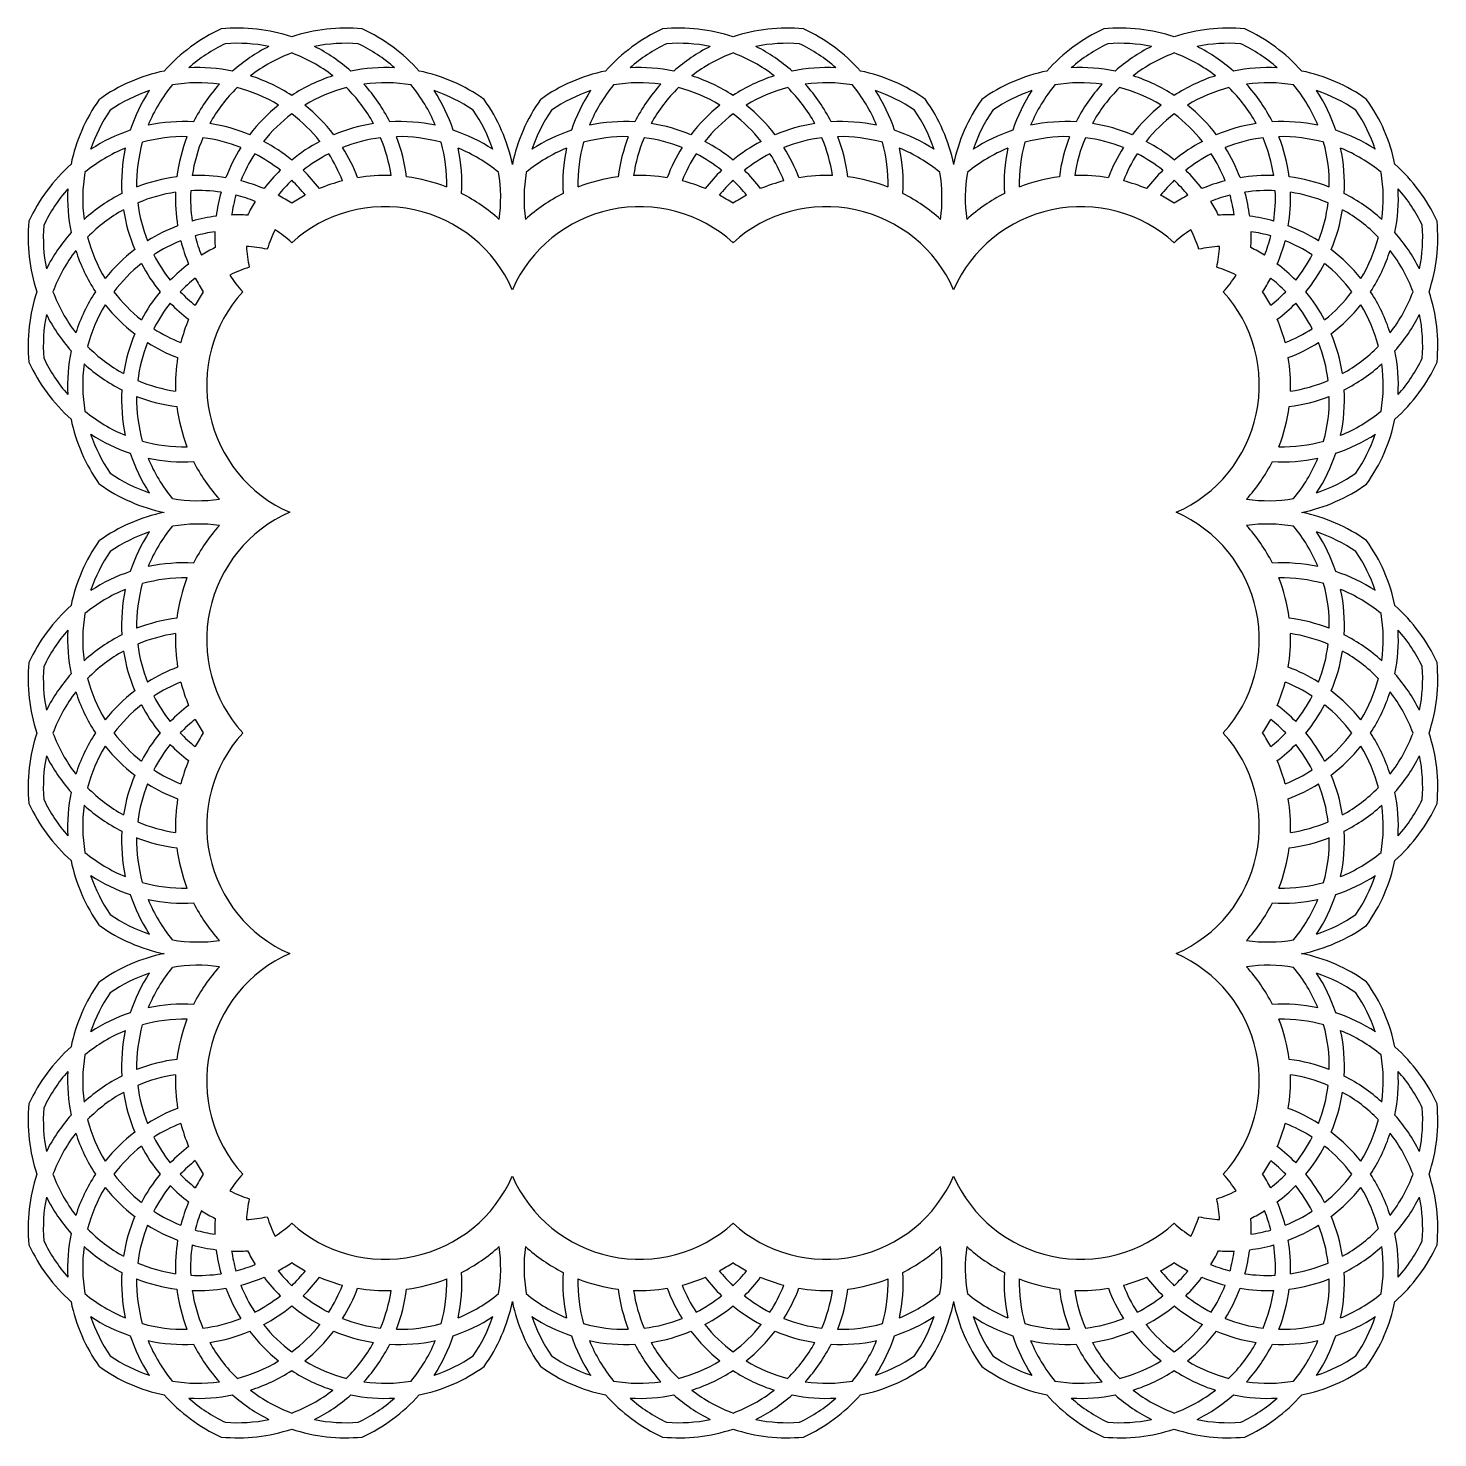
# Model space of a CAD drawing. Extents: x -12 to 401, y -16 to 159.
# Drawn here: x -12 to 163.1, y -16.5 to 158.7 of the extents above; entities that cross this region are included whole.
import ezdxf

# ---------------------------------------------------------------- set-up
doc = ezdxf.new("R2010")
doc.units = 0
doc.layers.get('0').update_dxf_attribs({"linetype": 'CONTINUOUS'})

msp = doc.modelspace()

# ---------------------------------------------------------------- linework, layer by layer
for centre, radius, start, end in [((20.72, 139.33), 21.15, 114.4376, 138.4679), ((14.02, 137.53), 21.15, 71.5321, 95.5624), ((27.42, 137.53), 21.15, 84.4376, 108.4679), ((20.72, 139.33), 21.15, 41.5321, 65.5624), ((75.56, 139.33), 21.15, 114.4376, 138.4679), ((68.86, 137.53), 21.15, 71.5321, 95.5624), ((82.26, 137.53), 21.15, 84.4376, 108.4679), ((75.56, 139.33), 21.15, 41.5321, 65.5624), ((130.39, 139.33), 21.15, 114.4376, 138.4679), ((123.69, 137.53), 21.15, 71.5321, 95.5624), ((137.09, 137.53), 21.15, 84.4376, 108.4679), ((130.39, 139.33), 21.15, 41.5321, 65.5624), ((20.72, 139.33), 19.27, 115.3656, 131.5854), ((14.02, 137.53), 19.27, 78.4146, 94.6344), ((27.42, 137.53), 21.15, 116.7775, 131.6145), ((27.42, 137.53), 19.27, 85.3656, 101.5854), ((14.02, 137.53), 21.15, 48.3855, 63.2225), ((20.72, 139.33), 19.27, 48.4146, 64.6344), ((75.56, 139.33), 19.27, 115.3656, 131.5854), ((68.86, 137.53), 19.27, 78.4146, 94.6344), ((82.26, 137.53), 21.15, 116.7775, 131.6145), ((82.26, 137.53), 19.27, 85.3656, 101.5854), ((68.86, 137.53), 21.15, 48.3855, 63.2225), ((75.56, 139.33), 19.27, 48.4146, 64.6344), ((130.39, 139.33), 19.27, 115.3656, 131.5854), ((123.69, 137.53), 19.27, 78.4146, 94.6344), ((137.09, 137.53), 21.15, 116.7775, 131.6145), ((137.09, 137.53), 19.27, 85.3656, 101.5854), ((123.69, 137.53), 21.15, 48.3855, 63.2225), ((130.39, 139.33), 19.27, 48.4146, 64.6344), ((27.42, 137.53), 19.27, 110.3403, 127.8172), ((14.02, 137.53), 19.27, 52.1828, 69.6597), ((82.26, 137.53), 19.27, 110.3403, 127.8172), ((68.86, 137.53), 19.27, 52.1828, 69.6597), ((137.09, 137.53), 19.27, 110.3403, 127.8172), ((123.69, 137.53), 19.27, 52.1828, 69.6597), ((9.12, 132.63), 21.15, 101.5321, 125.5624), ((9.12, 132.63), 21.15, 78.3855, 93.2225), ((9.12, 132.63), 21.15, 56.7244, 72.1417), ((32.32, 132.63), 21.15, 107.8583, 123.2756), ((32.32, 132.63), 21.15, 86.7775, 101.6145), ((32.32, 132.63), 21.15, 54.4376, 78.4679), ((63.96, 132.63), 21.15, 101.5321, 125.5624), ((63.96, 132.63), 21.15, 78.3855, 93.2225), ((63.96, 132.63), 21.15, 56.7244, 72.1417), ((87.16, 132.63), 21.15, 107.8583, 123.2756), ((87.16, 132.63), 21.15, 86.7775, 101.6145), ((87.16, 132.63), 21.15, 54.4376, 78.4679), ((118.79, 132.63), 21.15, 101.5321, 125.5624), ((118.79, 132.63), 21.15, 78.3855, 93.2225), ((118.79, 132.63), 21.15, 56.7244, 72.1417), ((141.99, 132.63), 21.15, 107.8583, 123.2756), ((141.99, 132.63), 21.15, 86.7775, 101.6145), ((141.99, 132.63), 21.15, 54.4376, 78.4679), ((9.12, 132.63), 19.27, 108.4146, 124.6344), ((20.72, 139.33), 21.15, 146.7775, 161.6145), ((20.72, 139.33), 19.27, 140.3403, 157.8172), ((9.12, 132.63), 19.27, 82.1828, 99.6597), ((27.42, 137.53), 21.15, 137.8583, 153.2756), ((27.42, 137.53), 19.27, 134.444, 151.1523), ((9.12, 132.63), 19.27, 58.8477, 75.556), ((32.32, 132.63), 19.27, 104.444, 121.1523), ((14.02, 137.53), 19.27, 28.8477, 45.556), ((32.32, 132.63), 19.27, 80.3403, 97.8172), ((14.02, 137.53), 21.15, 26.7244, 42.1417), ((20.72, 139.33), 19.27, 22.1828, 39.6597), ((20.72, 139.33), 21.15, 18.3855, 33.2225), ((32.32, 132.63), 19.27, 55.3656, 71.5854), ((63.96, 132.63), 19.27, 108.4146, 124.6344), ((75.56, 139.33), 21.15, 146.7775, 161.6145), ((75.56, 139.33), 19.27, 140.3403, 157.8172), ((63.96, 132.63), 19.27, 82.1828, 99.6597), ((82.26, 137.53), 21.15, 137.8583, 153.2756), ((82.26, 137.53), 19.27, 134.444, 151.1523), ((63.96, 132.63), 19.27, 58.8477, 75.556), ((87.16, 132.63), 19.27, 104.444, 121.1523), ((68.86, 137.53), 19.27, 28.8477, 45.556), ((87.16, 132.63), 19.27, 80.3403, 97.8172), ((68.86, 137.53), 21.15, 26.7244, 42.1417), ((75.56, 139.33), 19.27, 22.1828, 39.6597), ((87.16, 132.63), 19.27, 55.3656, 71.5854), ((75.56, 139.33), 21.15, 18.3855, 33.2225), ((118.79, 132.63), 19.27, 108.4146, 124.6344), ((130.39, 139.33), 21.15, 146.7775, 161.6145), ((130.39, 139.33), 19.27, 140.3403, 157.8172), ((118.79, 132.63), 19.27, 82.1828, 99.6597), ((137.09, 137.53), 21.15, 137.8583, 153.2756), ((137.09, 137.53), 19.27, 134.444, 151.1523), ((118.79, 132.63), 19.27, 58.8477, 75.556), ((141.99, 132.63), 19.27, 104.444, 121.1523), ((123.69, 137.53), 19.27, 28.8477, 45.556), ((141.99, 132.63), 19.27, 80.3403, 97.8172), ((123.69, 137.53), 21.15, 26.7244, 42.1417), ((130.39, 139.33), 19.27, 22.1828, 39.6597), ((141.99, 132.63), 19.27, 55.3656, 71.5854), ((130.39, 139.33), 21.15, 18.3855, 33.2225), ((14.02, 137.53), 21.15, 144.4376, 168.4679), ((32.32, 132.63), 21.15, 128.7475, 142.7313), ((9.12, 132.63), 21.15, 37.2687, 51.2525), ((27.42, 137.53), 21.15, 11.5321, 35.5624), ((68.86, 137.53), 21.15, 144.4376, 168.4679), ((87.16, 132.63), 21.15, 128.7475, 142.7313), ((63.96, 132.63), 21.15, 37.2687, 51.2525), ((82.26, 137.53), 21.15, 11.5321, 35.5624), ((123.69, 137.53), 21.15, 144.4376, 168.4679), ((141.99, 132.63), 21.15, 128.7475, 142.7313), ((118.79, 132.63), 21.15, 37.2687, 51.2525), ((137.09, 137.53), 21.15, 11.5321, 35.5624), ((14.02, 137.53), 19.27, 145.3656, 161.5854), ((32.32, 132.63), 19.27, 127.0169, 141.5503), ((9.12, 132.63), 19.27, 38.4497, 52.9831), ((27.42, 137.53), 19.27, 18.4146, 34.6344), ((68.86, 137.53), 19.27, 145.3656, 161.5854), ((87.16, 132.63), 19.27, 127.0169, 141.5503), ((63.96, 132.63), 19.27, 38.4497, 52.9831), ((82.26, 137.53), 19.27, 18.4146, 34.6344), ((123.69, 137.53), 19.27, 145.3656, 161.5854), ((141.99, 132.63), 19.27, 127.0169, 141.5503), ((118.79, 132.63), 19.27, 38.4497, 52.9831), ((137.09, 137.53), 19.27, 18.4146, 34.6344), ((7.33, 125.93), 21.15, 108.3855, 123.2225), ((7.33, 125.93), 21.15, 86.7244, 102.1417), ((7.33, 125.93), 21.15, 67.2687, 81.2525), ((34.12, 125.93), 21.15, 98.7475, 112.7313), ((34.12, 125.93), 21.15, 77.8583, 93.2756), ((34.12, 125.93), 21.15, 56.7775, 71.6145), ((62.16, 125.93), 21.15, 108.3855, 123.2225), ((62.16, 125.93), 21.15, 86.7244, 102.1417), ((62.16, 125.93), 21.15, 67.2687, 81.2525), ((88.95, 125.93), 21.15, 98.7475, 112.7313), ((88.95, 125.93), 21.15, 77.8583, 93.2756), ((88.95, 125.93), 21.15, 56.7775, 71.6145), ((117, 125.93), 21.15, 108.3855, 123.2225), ((117, 125.93), 21.15, 86.7244, 102.1417), ((117, 125.93), 21.15, 67.2687, 81.2525), ((143.79, 125.93), 21.15, 98.7475, 112.7313), ((143.79, 125.93), 21.15, 77.8583, 93.2756), ((143.79, 125.93), 21.15, 56.7775, 71.6145), ((7.33, 125.93), 19.27, 112.1828, 129.6597), ((20.72, 139.33), 21.15, 167.8583, 183.2756), ((20.72, 139.33), 19.27, 164.444, 181.1523), ((7.33, 125.93), 19.27, 88.8477, 105.556), ((27.42, 137.53), 21.15, 158.7475, 172.7313), ((27.42, 137.53), 19.27, 157.0169, 171.5503), ((7.33, 125.93), 19.27, 68.4497, 82.9831), ((32.32, 132.63), 21.15, 147.9371, 159.3123), ((7.33, 125.93), 21.15, 50.6877, 62.0629), ((34.12, 125.93), 21.15, 117.9371, 129.3123), ((34.12, 125.93), 19.27, 97.0169, 111.5503), ((9.12, 132.63), 21.15, 20.6877, 32.0629), ((14.02, 137.53), 19.27, 8.4497, 22.9831), ((14.02, 137.53), 21.15, 7.2687, 21.2525), ((34.12, 125.93), 19.27, 74.444, 91.1523), ((20.72, 139.33), 19.27, 358.8477, 15.556), ((20.72, 139.33), 21.15, 356.7244, 12.1417), ((34.12, 125.93), 19.27, 50.3403, 67.8172), ((62.16, 125.93), 19.27, 112.1828, 129.6597), ((75.56, 139.33), 21.15, 167.8583, 183.2756), ((75.56, 139.33), 19.27, 164.444, 181.1523), ((62.16, 125.93), 19.27, 88.8477, 105.556), ((82.26, 137.53), 21.15, 158.7475, 172.7313), ((82.26, 137.53), 19.27, 157.0169, 171.5503), ((62.16, 125.93), 19.27, 68.4497, 82.9831), ((87.16, 132.63), 21.15, 147.9371, 159.3123), ((62.16, 125.93), 21.15, 50.6877, 62.0629), ((88.95, 125.93), 21.15, 117.9371, 129.3123), ((88.95, 125.93), 19.27, 97.0169, 111.5503), ((63.96, 132.63), 21.15, 20.6877, 32.0629), ((68.86, 137.53), 19.27, 8.4497, 22.9831), ((68.86, 137.53), 21.15, 7.2687, 21.2525), ((88.95, 125.93), 19.27, 74.444, 91.1523), ((75.56, 139.33), 19.27, 358.8477, 15.556), ((88.95, 125.93), 19.27, 50.3403, 67.8172), ((75.56, 139.33), 21.15, 356.7244, 12.1417), ((117, 125.93), 19.27, 112.1828, 129.6597), ((130.39, 139.33), 21.15, 167.8583, 183.2756), ((130.39, 139.33), 19.27, 164.444, 181.1523), ((117, 125.93), 19.27, 88.8477, 105.556), ((137.09, 137.53), 21.15, 158.7475, 172.7313), ((137.09, 137.53), 19.27, 157.0169, 171.5503), ((117, 125.93), 19.27, 68.4497, 82.9831), ((141.99, 132.63), 21.15, 147.9371, 159.3123), ((117, 125.93), 21.15, 50.6877, 62.0629), ((143.79, 125.93), 21.15, 117.9371, 129.3123), ((143.79, 125.93), 19.27, 97.0169, 111.5503), ((118.79, 132.63), 21.15, 20.6877, 32.0629), ((123.69, 137.53), 19.27, 8.4497, 22.9831), ((123.69, 137.53), 21.15, 7.2687, 21.2525), ((143.79, 125.93), 19.27, 74.444, 91.1523), ((130.39, 139.33), 19.27, 358.8477, 15.556), ((143.79, 125.93), 19.27, 50.3403, 67.8172), ((130.39, 139.33), 21.15, 356.7244, 12.1417), ((32.32, 132.63), 19.27, 147.183, 158.4481), ((7.33, 125.93), 19.27, 51.5519, 62.817), ((34.12, 125.93), 19.27, 117.183, 128.4481), ((9.12, 132.63), 19.27, 21.5519, 32.817), ((87.16, 132.63), 19.27, 147.183, 158.4481), ((62.16, 125.93), 19.27, 51.5519, 62.817), ((88.95, 125.93), 19.27, 117.183, 128.4481), ((63.96, 132.63), 19.27, 21.5519, 32.817), ((141.99, 132.63), 19.27, 147.183, 158.4481), ((117, 125.93), 19.27, 51.5519, 62.817), ((143.79, 125.93), 19.27, 117.183, 128.4481), ((118.79, 132.63), 19.27, 21.5519, 32.817), ((7.33, 125.93), 21.15, 131.5321, 155.5624), ((14.02, 137.53), 19.27, 170.3403, 187.8172), ((9.12, 119.23), 21.15, 97.2687, 111.2525), ((9.12, 119.23), 21.15, 80.6877, 92.0629), ((34.12, 125.93), 21.15, 134.461, 142.7313), ((7.33, 125.93), 21.15, 37.2687, 45.539), ((32.32, 119.23), 21.15, 87.9371, 99.3123), ((32.32, 119.23), 21.15, 68.7475, 82.7313), ((27.42, 137.53), 19.27, 352.1828, 9.6597), ((68.86, 137.53), 19.27, 170.3403, 187.8172), ((63.96, 119.23), 21.15, 97.2687, 111.2525), ((63.96, 119.23), 21.15, 80.6877, 92.0629), ((88.95, 125.93), 21.15, 134.461, 142.7313), ((62.16, 125.93), 21.15, 37.2687, 45.539), ((87.16, 119.23), 21.15, 87.9371, 99.3123), ((87.16, 119.23), 21.15, 68.7475, 82.7313), ((82.26, 137.53), 19.27, 352.1828, 9.6597), ((123.69, 137.53), 19.27, 170.3403, 187.8172), ((118.79, 119.23), 21.15, 97.2687, 111.2525), ((118.79, 119.23), 21.15, 80.6877, 92.0629), ((143.79, 125.93), 21.15, 134.461, 142.7313), ((117, 125.93), 21.15, 37.2687, 45.539), ((141.99, 119.23), 21.15, 87.9371, 99.3123), ((141.99, 119.23), 21.15, 68.7475, 82.7313), ((137.09, 137.53), 19.27, 352.1828, 9.6597), ((143.79, 125.93), 21.15, 24.4376, 48.4679), ((7.33, 125.93), 19.27, 138.4146, 154.6344), ((14.02, 137.53), 21.15, 176.7775, 191.6145), ((27.42, 137.53), 19.27, 177.183, 188.4481), ((9.12, 119.23), 19.27, 81.5519, 92.817), ((9.12, 119.23), 21.15, 67.2687, 75.539), ((34.12, 125.93), 19.27, 134.0423, 141.5503), ((7.33, 125.93), 19.27, 38.4497, 45.9577), ((32.32, 119.23), 21.15, 104.461, 112.7313), ((63.96, 119.23), 21.15, 67.2687, 75.539), ((88.95, 125.93), 19.27, 134.0423, 141.5503), ((62.16, 125.93), 19.27, 38.4497, 45.9577), ((87.16, 119.23), 21.15, 104.461, 112.7313), ((118.79, 119.23), 21.15, 67.2687, 75.539), ((143.79, 125.93), 19.27, 134.0423, 141.5503), ((117, 125.93), 19.27, 38.4497, 45.9577), ((141.99, 119.23), 21.15, 104.461, 112.7313), ((141.99, 119.23), 19.27, 87.183, 98.4481), ((123.69, 137.53), 19.27, 351.5519, 2.817), ((137.09, 137.53), 21.15, 348.3855, 3.2225), ((143.79, 125.93), 19.27, 25.3656, 41.5854), ((9.12, 119.23), 21.15, 116.7244, 132.1417), ((9.12, 119.23), 19.27, 98.4497, 112.9831), ((20.72, 139.33), 19.27, 187.0169, 201.5503), ((27.42, 137.53), 21.15, 177.9371, 189.3123), ((32.32, 132.63), 21.15, 164.461, 172.7313), ((32.32, 132.63), 19.27, 164.0423, 171.5503), ((9.12, 119.23), 19.27, 68.4497, 75.9577), ((34.12, 125.93), 21.15, 147.9371, 153.2756), ((9.12, 119.23), 21.15, 56.7244, 62.0629), ((32.32, 119.23), 21.15, 117.9371, 123.2756), ((32.32, 119.23), 21.15, 47.8583, 63.2756), ((63.96, 119.23), 21.15, 116.7244, 132.1417), ((63.96, 119.23), 21.15, 56.7244, 62.0629), ((87.16, 119.23), 21.15, 117.9371, 123.2756), ((87.16, 119.23), 21.15, 47.8583, 63.2756), ((118.79, 119.23), 21.15, 116.7244, 132.1417), ((118.79, 119.23), 21.15, 56.7244, 62.0629), ((141.99, 119.23), 21.15, 117.9371, 123.2756), ((141.99, 119.23), 19.27, 104.0423, 111.5503), ((117, 125.93), 21.15, 26.7244, 32.0629), ((118.79, 132.63), 19.27, 8.4497, 15.9577), ((118.79, 132.63), 21.15, 7.2687, 15.539), ((123.69, 137.53), 21.15, 350.6877, 2.0629), ((141.99, 119.23), 19.27, 67.0169, 81.5503), ((130.39, 139.33), 19.27, 338.4497, 352.9831), ((141.99, 119.23), 21.15, 47.8583, 63.2756), ((9.12, 119.23), 19.27, 118.8477, 135.556), ((20.72, 139.33), 21.15, 188.7475, 202.7313), ((14.02, 114.33), 21.15, 97.2687, 105.539), ((14.02, 114.33), 21.15, 86.7244, 92.0629), ((32.32, 119.23), 17.27, 23.6908, 132.2038), ((63.96, 119.23), 17.27, 47.7962, 156.3092), ((87.16, 119.23), 17.27, 23.6908, 132.2038), ((118.79, 119.23), 17.27, 47.7962, 156.3092), ((137.09, 114.33), 21.15, 87.9371, 93.2756), ((137.09, 114.33), 21.15, 74.461, 82.7313), ((130.39, 139.33), 21.15, 337.2687, 351.2525), ((141.99, 119.23), 19.27, 44.444, 61.1523), ((9.12, 132.63), 21.15, 174.4376, 198.4679), ((9.12, 132.63), 19.27, 175.3656, 191.5854), ((9.12, 119.23), 21.15, 138.3855, 153.2225), ((14.02, 114.33), 21.15, 110.6877, 122.0629), ((14.02, 114.33), 19.27, 98.4497, 105.9577), ((32.32, 132.63), 21.15, 177.9371, 183.2756), ((34.12, 125.93), 17.27, 153.5265, 162.2038), ((9.12, 119.23), 17.27, 47.7962, 56.4735), ((141.99, 119.23), 17.27, 123.5265, 132.2038), ((117, 125.93), 17.27, 17.7962, 26.4735), ((118.79, 132.63), 21.15, 356.7244, 2.0629), ((137.09, 114.33), 19.27, 74.0423, 81.5503), ((137.09, 114.33), 21.15, 57.9371, 69.3123), ((141.99, 119.23), 21.15, 26.7775, 41.6145), ((141.99, 132.63), 19.27, 348.4146, 4.6344), ((141.99, 132.63), 21.15, 341.5321, 5.5624), ((14.02, 137.53), 19.27, 194.444, 211.1523), ((14.02, 114.33), 19.27, 111.5519, 122.817), ((27.42, 137.53), 21.15, 194.461, 202.7313), ((27.42, 137.53), 19.27, 194.0423, 201.5503), ((20.72, 112.53), 21.15, 116.7244, 122.0629), ((32.32, 132.63), 17.27, 183.5265, 192.2038), ((14.02, 114.33), 17.27, 77.7962, 86.4735), ((137.09, 114.33), 17.27, 93.5265, 102.2038), ((118.79, 132.63), 17.27, 347.7962, 356.4735), ((130.39, 112.53), 21.15, 57.9371, 63.2756), ((123.69, 137.53), 19.27, 338.4497, 345.9577), ((123.69, 137.53), 21.15, 337.2687, 345.539), ((137.09, 114.33), 19.27, 57.183, 68.4481), ((137.09, 137.53), 19.27, 328.8477, 345.556), ((9.12, 119.23), 19.27, 142.1828, 159.6597), ((14.02, 137.53), 21.15, 197.8583, 213.2756), ((14.02, 114.33), 21.15, 127.2687, 141.2525), ((20.72, 139.33), 19.27, 207.183, 218.4481), ((130.39, 139.33), 19.27, 321.5519, 332.817), ((137.09, 114.33), 21.15, 38.7475, 52.7313), ((137.09, 137.53), 21.15, 326.7244, 342.1417), ((141.99, 119.23), 19.27, 20.3403, 37.8172), ((14.02, 114.33), 19.27, 128.4497, 142.9831), ((20.72, 139.33), 21.15, 207.9371, 219.3123), ((20.72, 112.53), 21.15, 127.2687, 135.539), ((20.72, 112.53), 17.27, 107.7962, 116.4735), ((27.42, 137.53), 17.27, 213.5265, 222.2038), ((130.39, 112.53), 17.27, 63.5265, 72.2038), ((123.69, 137.53), 17.27, 317.7962, 326.4735), ((130.39, 112.53), 21.15, 44.461, 52.7313), ((130.39, 139.33), 21.15, 320.6877, 332.0629), ((137.09, 114.33), 19.27, 37.0169, 51.5503), ((20.72, 112.53), 19.27, 128.4497, 135.9577), ((27.42, 137.53), 21.15, 207.9371, 213.2756), ((123.69, 137.53), 21.15, 326.7244, 332.0629), ((130.39, 112.53), 19.27, 44.0423, 51.5503), ((9.12, 119.23), 21.15, 161.5321, 185.5624), ((9.12, 132.63), 19.27, 200.3403, 217.8172), ((14.02, 114.33), 21.15, 146.7244, 162.1417), ((14.02, 137.53), 19.27, 217.0169, 231.5503), ((20.72, 112.53), 21.15, 140.6877, 152.0629), ((20.72, 112.53), 19.27, 141.5519, 152.817), ((20.72, 139.33), 21.15, 224.461, 232.7313), ((20.72, 139.33), 19.27, 224.0423, 231.5503), ((27.42, 114.33), 21.15, 146.7244, 152.0629), ((27.42, 114.33), 17.27, 137.7962, 246.3092), ((123.69, 114.33), 17.27, 293.6908, 42.2038), ((123.69, 114.33), 21.15, 27.9371, 33.2756), ((130.39, 139.33), 19.27, 308.4497, 315.9577), ((130.39, 139.33), 21.15, 307.2687, 315.539), ((130.39, 112.53), 19.27, 27.183, 38.4481), ((130.39, 112.53), 21.15, 27.9371, 39.3123), ((137.09, 137.53), 19.27, 308.4497, 322.9831), ((137.09, 114.33), 21.15, 17.8583, 33.2756), ((141.99, 132.63), 19.27, 322.1828, 339.6597), ((141.99, 119.23), 21.15, 354.4376, 18.4679), ((9.12, 119.23), 19.27, 168.4146, 184.6344), ((9.12, 132.63), 21.15, 206.7775, 221.6145), ((14.02, 114.33), 19.27, 148.8477, 165.556), ((14.02, 137.53), 21.15, 218.7475, 232.7313), ((137.09, 137.53), 21.15, 307.2687, 321.2525), ((137.09, 114.33), 19.27, 14.444, 31.1523), ((141.99, 132.63), 21.15, 318.3855, 333.2225), ((141.99, 119.23), 19.27, 355.3656, 11.5854), ((14.02, 137.53), 19.27, 237.183, 248.4481), ((27.42, 114.33), 21.15, 157.2687, 165.539), ((123.69, 114.33), 21.15, 14.461, 22.7313), ((137.09, 137.53), 19.27, 291.5519, 302.817), ((9.12, 132.63), 19.27, 224.444, 241.1523), ((20.72, 112.53), 21.15, 157.2687, 171.2525), ((20.72, 112.53), 19.27, 158.4497, 172.9831), ((14.02, 137.53), 21.15, 237.9371, 249.3123), ((137.09, 137.53), 21.15, 290.6877, 302.0629), ((130.39, 112.53), 19.27, 7.0169, 21.5503), ((130.39, 112.53), 21.15, 8.7475, 22.7313), ((141.99, 132.63), 19.27, 298.8477, 315.556), ((7.33, 125.93), 19.27, 205.3656, 221.5854), ((14.02, 114.33), 21.15, 168.3855, 183.2225), ((27.42, 114.33), 21.15, 170.6877, 182.0629), ((123.69, 114.33), 21.15, 357.9371, 9.3123), ((137.09, 114.33), 21.15, 356.7775, 11.6145), ((143.79, 125.93), 19.27, 318.4146, 334.6344), ((7.33, 125.93), 21.15, 204.4376, 228.4679), ((14.02, 114.33), 19.27, 172.1828, 189.6597), ((9.12, 132.63), 21.15, 227.8583, 243.2756), ((141.99, 132.63), 21.15, 296.7244, 312.1417), ((137.09, 114.33), 19.27, 350.3403, 7.8172), ((143.79, 125.93), 21.15, 311.5321, 335.5624), ((9.12, 132.63), 19.27, 247.0169, 261.5503), ((141.99, 132.63), 19.27, 278.4497, 292.9831), ((20.72, 112.53), 21.15, 176.7244, 192.1417), ((20.72, 112.53), 19.27, 178.8477, 195.556), ((9.12, 132.63), 21.15, 248.7475, 262.7313), ((141.99, 132.63), 21.15, 277.2687, 291.2525), ((130.39, 112.53), 19.27, 344.444, 1.1523), ((130.39, 112.53), 21.15, 347.8583, 3.2756), ((7.33, 125.93), 19.27, 230.3403, 247.8172), ((27.42, 114.33), 21.15, 187.2687, 201.2525), ((123.69, 114.33), 21.15, 338.7475, 352.7313), ((143.79, 125.93), 19.27, 292.1828, 309.6597), ((14.02, 114.33), 21.15, 191.5321, 215.5624), ((137.09, 114.33), 21.15, 324.4376, 348.4679), ((14.02, 114.33), 19.27, 198.4146, 214.6344), ((7.33, 125.93), 21.15, 236.7775, 251.6145), ((7.33, 125.93), 19.27, 254.444, 271.1523), ((143.79, 125.93), 19.27, 268.8477, 285.556), ((143.79, 125.93), 21.15, 288.3855, 303.2225), ((137.09, 114.33), 19.27, 325.3656, 341.5854), ((20.72, 112.53), 21.15, 198.3855, 213.2225), ((20.72, 112.53), 19.27, 202.1828, 219.6597), ((7.33, 125.93), 21.15, 257.8583, 273.2756), ((143.79, 125.93), 21.15, 266.7244, 282.1417), ((130.39, 112.53), 19.27, 320.3403, 337.8172), ((130.39, 112.53), 21.15, 326.7775, 341.6145), ((9.12, 119.23), 19.27, 235.3656, 251.5854), ((27.42, 114.33), 21.15, 206.7244, 222.1417), ((123.69, 114.33), 21.15, 317.8583, 333.2756), ((141.99, 119.23), 19.27, 288.4146, 304.6344), ((9.12, 119.23), 21.15, 234.4376, 258.4679), ((141.99, 119.23), 21.15, 281.5321, 305.5624), ((9.12, 119.23), 19.27, 260.3403, 277.8172), ((141.99, 119.23), 19.27, 262.1828, 279.6597), ((9.12, 77.79), 21.15, 101.5321, 125.5624), ((27.42, 82.7), 17.27, 113.6908, 222.2038), ((123.69, 82.7), 17.27, 317.7962, 66.3092), ((141.99, 77.79), 21.15, 54.4376, 78.4679), ((20.72, 84.49), 19.27, 140.3403, 157.8172), ((9.12, 77.79), 19.27, 82.1828, 99.6597), ((27.42, 82.7), 21.15, 137.8583, 153.2756), ((141.99, 77.79), 19.27, 80.3403, 97.8172), ((123.69, 82.7), 21.15, 26.7244, 42.1417), ((130.39, 84.49), 19.27, 22.1828, 39.6597), ((14.02, 82.7), 21.15, 144.4376, 168.4679), ((9.12, 77.79), 19.27, 108.4146, 124.6344), ((20.72, 84.49), 21.15, 146.7775, 161.6145), ((141.99, 77.79), 19.27, 55.3656, 71.5854), ((130.39, 84.49), 21.15, 18.3855, 33.2225), ((137.09, 82.7), 21.15, 11.5321, 35.5624), ((14.02, 82.7), 19.27, 145.3656, 161.5854), ((137.09, 82.7), 19.27, 18.4146, 34.6344), ((7.33, 71.09), 21.15, 108.3855, 123.2225), ((7.33, 71.09), 21.15, 86.7244, 102.1417), ((143.79, 71.09), 21.15, 77.8583, 93.2756), ((143.79, 71.09), 21.15, 56.7775, 71.6145), ((20.72, 84.49), 19.27, 164.444, 181.1523), ((7.33, 71.09), 19.27, 88.8477, 105.556), ((27.42, 82.7), 21.15, 158.7475, 172.7313), ((143.79, 71.09), 19.27, 74.444, 91.1523), ((123.69, 82.7), 21.15, 7.2687, 21.2525), ((130.39, 84.49), 19.27, 358.8477, 15.556), ((7.33, 71.09), 19.27, 112.1828, 129.6597), ((20.72, 84.49), 21.15, 167.8583, 183.2756), ((143.79, 71.09), 19.27, 50.3403, 67.8172), ((130.39, 84.49), 21.15, 356.7244, 12.1417), ((7.33, 71.09), 21.15, 131.5321, 155.5624), ((14.02, 82.7), 19.27, 170.3403, 187.8172), ((137.09, 82.7), 19.27, 352.1828, 9.6597), ((143.79, 71.09), 21.15, 24.4376, 48.4679), ((9.12, 64.39), 21.15, 97.2687, 111.2525), ((141.99, 64.39), 21.15, 68.7475, 82.7313), ((7.33, 71.09), 19.27, 138.4146, 154.6344), ((14.02, 82.7), 21.15, 176.7775, 191.6145), ((9.12, 64.39), 21.15, 116.7244, 132.1417), ((9.12, 64.39), 19.27, 98.4497, 112.9831), ((27.42, 82.7), 21.15, 177.9371, 189.3123), ((123.69, 82.7), 21.15, 350.6877, 2.0629), ((141.99, 64.39), 19.27, 67.0169, 81.5503), ((141.99, 64.39), 21.15, 47.8583, 63.2756), ((137.09, 82.7), 21.15, 348.3855, 3.2225), ((143.79, 71.09), 19.27, 25.3656, 41.5854), ((9.12, 64.39), 19.27, 118.8477, 135.556), ((20.72, 84.49), 21.15, 188.7475, 202.7313), ((20.72, 84.49), 19.27, 187.0169, 201.5503), ((130.39, 84.49), 19.27, 338.4497, 352.9831), ((130.39, 84.49), 21.15, 337.2687, 351.2525), ((141.99, 64.39), 19.27, 44.444, 61.1523), ((9.12, 77.79), 21.15, 174.4376, 198.4679), ((9.12, 77.79), 19.27, 175.3656, 191.5854), ((14.02, 59.49), 21.15, 110.6877, 122.0629), ((137.09, 59.49), 21.15, 57.9371, 69.3123), ((141.99, 77.79), 19.27, 348.4146, 4.6344), ((141.99, 77.79), 21.15, 341.5321, 5.5624), ((9.12, 64.39), 21.15, 138.3855, 153.2225), ((14.02, 82.7), 19.27, 194.444, 211.1523), ((14.02, 59.49), 19.27, 111.5519, 122.817), ((27.42, 82.7), 21.15, 194.461, 202.7313), ((123.69, 82.7), 21.15, 337.2687, 345.539), ((137.09, 59.49), 19.27, 57.183, 68.4481), ((137.09, 82.7), 19.27, 328.8477, 345.556), ((141.99, 64.39), 21.15, 26.7775, 41.6145), ((9.12, 64.39), 19.27, 142.1828, 159.6597), ((14.02, 82.7), 21.15, 197.8583, 213.2756), ((14.02, 59.49), 21.15, 127.2687, 141.2525), ((20.72, 84.49), 19.27, 207.183, 218.4481), ((130.39, 84.49), 19.27, 321.5519, 332.817), ((137.09, 59.49), 21.15, 38.7475, 52.7313), ((137.09, 82.7), 21.15, 326.7244, 342.1417), ((141.99, 64.39), 19.27, 20.3403, 37.8172), ((14.02, 59.49), 19.27, 128.4497, 142.9831), ((20.72, 84.49), 21.15, 207.9371, 219.3123), ((20.72, 57.7), 21.15, 127.2687, 135.539), ((130.39, 57.7), 21.15, 44.461, 52.7313), ((130.39, 84.49), 21.15, 320.6877, 332.0629), ((137.09, 59.49), 19.27, 37.0169, 51.5503), ((20.72, 57.7), 19.27, 128.4497, 135.9577), ((27.42, 82.7), 21.15, 207.9371, 213.2756), ((123.69, 82.7), 21.15, 326.7244, 332.0629), ((130.39, 57.7), 19.27, 44.0423, 51.5503), ((9.12, 64.39), 21.15, 161.5321, 185.5624), ((9.12, 77.79), 19.27, 200.3403, 217.8172), ((14.02, 59.49), 21.15, 146.7244, 162.1417), ((14.02, 82.7), 19.27, 217.0169, 231.5503), ((20.72, 57.7), 21.15, 140.6877, 152.0629), ((20.72, 84.49), 19.27, 224.0423, 231.5503), ((27.42, 59.49), 21.15, 146.7244, 152.0629), ((27.42, 59.49), 17.27, 137.7962, 246.3092), ((123.69, 59.49), 17.27, 293.6908, 42.2038), ((123.69, 59.49), 21.15, 27.9371, 33.2756), ((130.39, 84.49), 19.27, 308.4497, 315.9577), ((130.39, 57.7), 21.15, 27.9371, 39.3123), ((137.09, 82.7), 19.27, 308.4497, 322.9831), ((137.09, 59.49), 21.15, 17.8583, 33.2756), ((141.99, 77.79), 19.27, 322.1828, 339.6597), ((141.99, 64.39), 21.15, 354.4376, 18.4679), ((14.02, 59.49), 19.27, 148.8477, 165.556), ((14.02, 82.7), 21.15, 218.7475, 232.7313), ((20.72, 57.7), 19.27, 141.5519, 152.817), ((20.72, 84.49), 21.15, 224.461, 232.7313), ((130.39, 84.49), 21.15, 307.2687, 315.539), ((130.39, 57.7), 19.27, 27.183, 38.4481), ((137.09, 82.7), 21.15, 307.2687, 321.2525), ((137.09, 59.49), 19.27, 14.444, 31.1523), ((9.12, 64.39), 19.27, 168.4146, 184.6344), ((9.12, 77.79), 21.15, 206.7775, 221.6145), ((27.42, 59.49), 21.15, 157.2687, 165.539), ((123.69, 59.49), 21.15, 14.461, 22.7313), ((141.99, 77.79), 21.15, 318.3855, 333.2225), ((141.99, 64.39), 19.27, 355.3656, 11.5854), ((20.72, 57.7), 21.15, 157.2687, 171.2525), ((14.02, 82.7), 19.27, 237.183, 248.4481), ((137.09, 82.7), 19.27, 291.5519, 302.817), ((130.39, 57.7), 21.15, 8.7475, 22.7313), ((14.02, 59.49), 21.15, 168.3855, 183.2225), ((9.12, 77.79), 19.27, 224.444, 241.1523), ((20.72, 57.7), 19.27, 158.4497, 172.9831), ((14.02, 82.7), 21.15, 237.9371, 249.3123), ((137.09, 82.7), 21.15, 290.6877, 302.0629), ((130.39, 57.7), 19.27, 7.0169, 21.5503), ((141.99, 77.79), 19.27, 298.8477, 315.556), ((137.09, 59.49), 21.15, 356.7775, 11.6145), ((7.33, 71.09), 21.15, 204.4376, 228.4679), ((7.33, 71.09), 19.27, 205.3656, 221.5854), ((14.02, 59.49), 19.27, 172.1828, 189.6597), ((9.12, 77.79), 21.15, 227.8583, 243.2756), ((27.42, 59.49), 21.15, 170.6877, 182.0629), ((123.69, 59.49), 21.15, 357.9371, 9.3123), ((141.99, 77.79), 21.15, 296.7244, 312.1417), ((137.09, 59.49), 19.27, 350.3403, 7.8172), ((143.79, 71.09), 21.15, 311.5321, 335.5624), ((143.79, 71.09), 19.27, 318.4146, 334.6344), ((9.12, 77.79), 19.27, 247.0169, 261.5503), ((141.99, 77.79), 19.27, 278.4497, 292.9831), ((20.72, 57.7), 21.15, 176.7244, 192.1417), ((20.72, 57.7), 19.27, 178.8477, 195.556), ((9.12, 77.79), 21.15, 248.7475, 262.7313), ((141.99, 77.79), 21.15, 277.2687, 291.2525), ((130.39, 57.7), 19.27, 344.444, 1.1523), ((130.39, 57.7), 21.15, 347.8583, 3.2756), ((7.33, 71.09), 19.27, 230.3403, 247.8172), ((27.42, 59.49), 21.15, 187.2687, 201.2525), ((123.69, 59.49), 21.15, 338.7475, 352.7313), ((143.79, 71.09), 19.27, 292.1828, 309.6597), ((14.02, 59.49), 21.15, 191.5321, 215.5624), ((137.09, 59.49), 21.15, 324.4376, 348.4679), ((14.02, 59.49), 19.27, 198.4146, 214.6344), ((7.33, 71.09), 21.15, 236.7775, 251.6145), ((143.79, 71.09), 21.15, 288.3855, 303.2225), ((137.09, 59.49), 19.27, 325.3656, 341.5854), ((20.72, 57.7), 21.15, 198.3855, 213.2225), ((7.33, 71.09), 19.27, 254.444, 271.1523), ((143.79, 71.09), 19.27, 268.8477, 285.556), ((130.39, 57.7), 21.15, 326.7775, 341.6145), ((7.33, 71.09), 21.15, 257.8583, 273.2756), ((20.72, 57.7), 19.27, 202.1828, 219.6597), ((27.42, 59.49), 21.15, 206.7244, 222.1417), ((123.69, 59.49), 21.15, 317.8583, 333.2756), ((143.79, 71.09), 21.15, 266.7244, 282.1417), ((130.39, 57.7), 19.27, 320.3403, 337.8172), ((9.12, 64.39), 19.27, 235.3656, 251.5854), ((141.99, 64.39), 19.27, 288.4146, 304.6344), ((9.12, 64.39), 21.15, 234.4376, 258.4679), ((141.99, 64.39), 21.15, 281.5321, 305.5624), ((9.12, 64.39), 19.27, 260.3403, 277.8172), ((141.99, 64.39), 19.27, 262.1828, 279.6597), ((9.12, 22.96), 21.15, 101.5321, 125.5624), ((9.12, 22.96), 19.27, 82.1828, 99.6597), ((27.42, 27.86), 21.15, 137.8583, 153.2756), ((27.42, 27.86), 17.27, 113.6908, 222.2038), ((123.69, 27.86), 17.27, 317.7962, 66.3092), ((141.99, 22.96), 19.27, 80.3403, 97.8172), ((123.69, 27.86), 21.15, 26.7244, 42.1417), ((141.99, 22.96), 21.15, 54.4376, 78.4679), ((9.12, 22.96), 19.27, 108.4146, 124.6344), ((20.72, 29.66), 21.15, 146.7775, 161.6145), ((20.72, 29.66), 19.27, 140.3403, 157.8172), ((130.39, 29.66), 19.27, 22.1828, 39.6597), ((141.99, 22.96), 19.27, 55.3656, 71.5854), ((130.39, 29.66), 21.15, 18.3855, 33.2225), ((14.02, 27.86), 21.15, 144.4376, 168.4679), ((14.02, 27.86), 19.27, 145.3656, 161.5854), ((137.09, 27.86), 19.27, 18.4146, 34.6344), ((137.09, 27.86), 21.15, 11.5321, 35.5624), ((7.33, 16.26), 21.15, 86.7244, 102.1417), ((143.79, 16.26), 21.15, 77.8583, 93.2756), ((7.33, 16.26), 21.15, 108.3855, 123.2225), ((7.33, 16.26), 19.27, 88.8477, 105.556), ((27.42, 27.86), 21.15, 158.7475, 172.7313), ((123.69, 27.86), 21.15, 7.2687, 21.2525), ((143.79, 16.26), 19.27, 74.444, 91.1523), ((143.79, 16.26), 21.15, 56.7775, 71.6145), ((7.33, 16.26), 19.27, 112.1828, 129.6597), ((20.72, 29.66), 21.15, 167.8583, 183.2756), ((20.72, 29.66), 19.27, 164.444, 181.1523), ((130.39, 29.66), 19.27, 358.8477, 15.556), ((130.39, 29.66), 21.15, 356.7244, 12.1417), ((143.79, 16.26), 19.27, 50.3403, 67.8172), ((7.33, 16.26), 21.15, 131.5321, 155.5624), ((143.79, 16.26), 21.15, 24.4376, 48.4679), ((14.02, 27.86), 19.27, 170.3403, 187.8172), ((9.12, 9.56), 21.15, 97.2687, 111.2525), ((141.99, 9.56), 21.15, 68.7475, 82.7313), ((137.09, 27.86), 19.27, 352.1828, 9.6597), ((7.33, 16.26), 19.27, 138.4146, 154.6344), ((14.02, 27.86), 21.15, 176.7775, 191.6145), ((9.12, 9.56), 21.15, 116.7244, 132.1417), ((9.12, 9.56), 19.27, 98.4497, 112.9831), ((27.42, 27.86), 21.15, 177.9371, 189.3123), ((123.69, 27.86), 21.15, 350.6877, 2.0629), ((141.99, 9.56), 19.27, 67.0169, 81.5503), ((141.99, 9.56), 21.15, 47.8583, 63.2756), ((137.09, 27.86), 21.15, 348.3855, 3.2225), ((143.79, 16.26), 19.27, 25.3656, 41.5854), ((9.12, 9.56), 19.27, 118.8477, 135.556), ((20.72, 29.66), 21.15, 188.7475, 202.7313), ((20.72, 29.66), 19.27, 187.0169, 201.5503), ((130.39, 29.66), 19.27, 338.4497, 352.9831), ((130.39, 29.66), 21.15, 337.2687, 351.2525), ((141.99, 9.56), 19.27, 44.444, 61.1523), ((9.12, 22.96), 21.15, 174.4376, 198.4679), ((141.99, 22.96), 21.15, 341.5321, 5.5624), ((9.12, 22.96), 19.27, 175.3656, 191.5854), ((9.12, 9.56), 21.15, 138.3855, 153.2225), ((14.02, 27.86), 19.27, 194.444, 211.1523), ((14.02, 4.66), 21.15, 110.6877, 122.0629), ((137.09, 4.66), 21.15, 57.9371, 69.3123), ((137.09, 27.86), 19.27, 328.8477, 345.556), ((141.99, 9.56), 21.15, 26.7775, 41.6145), ((141.99, 22.96), 19.27, 348.4146, 4.6344), ((9.12, 9.56), 19.27, 142.1828, 159.6597), ((14.02, 27.86), 21.15, 197.8583, 213.2756), ((14.02, 4.66), 21.15, 127.2687, 141.2525), ((14.02, 4.66), 19.27, 111.5519, 122.817), ((27.42, 27.86), 21.15, 194.461, 202.7313), ((123.69, 27.86), 21.15, 337.2687, 345.539), ((137.09, 4.66), 19.27, 57.183, 68.4481), ((137.09, 4.66), 21.15, 38.7475, 52.7313), ((137.09, 27.86), 21.15, 326.7244, 342.1417), ((141.99, 9.56), 19.27, 20.3403, 37.8172), ((14.02, 4.66), 19.27, 128.4497, 142.9831), ((20.72, 29.66), 21.15, 207.9371, 219.3123), ((20.72, 29.66), 19.27, 207.183, 218.4481), ((20.72, 2.86), 21.15, 127.2687, 135.539), ((130.39, 2.86), 21.15, 44.461, 52.7313), ((130.39, 29.66), 19.27, 321.5519, 332.817), ((130.39, 29.66), 21.15, 320.6877, 332.0629), ((137.09, 4.66), 19.27, 37.0169, 51.5503), ((20.72, 2.86), 19.27, 128.4497, 135.9577), ((27.42, 27.86), 21.15, 207.9371, 213.2756), ((123.69, 27.86), 21.15, 326.7244, 332.0629), ((130.39, 2.86), 19.27, 44.0423, 51.5503), ((9.12, 9.56), 21.15, 161.5321, 185.5624), ((9.12, 22.96), 19.27, 200.3403, 217.8172), ((14.02, 4.66), 21.15, 146.7244, 162.1417), ((14.02, 27.86), 19.27, 217.0169, 231.5503), ((20.72, 2.86), 21.15, 140.6877, 152.0629), ((20.72, 29.66), 19.27, 224.0423, 231.5503), ((27.42, 4.66), 21.15, 146.7244, 152.0629), ((27.42, 4.66), 17.27, 137.7962, 146.4735), ((32.32, 22.96), 17.27, 227.7962, 336.3092), ((63.96, 22.96), 17.27, 203.6908, 312.2038), ((87.16, 22.96), 17.27, 227.7962, 336.3092), ((118.79, 22.96), 17.27, 203.6908, 312.2038), ((123.69, 4.66), 17.27, 33.5265, 42.2038), ((123.69, 4.66), 21.15, 27.9371, 33.2756), ((130.39, 29.66), 19.27, 308.4497, 315.9577), ((130.39, 2.86), 21.15, 27.9371, 39.3123), ((137.09, 27.86), 19.27, 308.4497, 322.9831), ((137.09, 4.66), 21.15, 17.8583, 33.2756), ((141.99, 22.96), 19.27, 322.1828, 339.6597), ((141.99, 9.56), 21.15, 354.4376, 18.4679), ((14.02, 4.66), 19.27, 148.8477, 165.556), ((14.02, 27.86), 21.15, 218.7475, 232.7313), ((20.72, 2.86), 19.27, 141.5519, 152.817), ((20.72, 29.66), 21.15, 224.461, 232.7313), ((20.72, 29.66), 17.27, 243.5265, 252.2038), ((130.39, 29.66), 17.27, 287.7962, 296.4735), ((130.39, 29.66), 21.15, 307.2687, 315.539), ((130.39, 2.86), 19.27, 27.183, 38.4481), ((137.09, 27.86), 21.15, 307.2687, 321.2525), ((137.09, 4.66), 19.27, 14.444, 31.1523), ((9.12, 9.56), 19.27, 168.4146, 184.6344), ((9.12, 22.96), 21.15, 206.7775, 221.6145), ((27.42, 4.66), 21.15, 157.2687, 165.539), ((32.32, 9.56), 17.27, 167.7962, 176.4735), ((118.79, 9.56), 17.27, 3.5265, 12.2038), ((123.69, 4.66), 21.15, 14.461, 22.7313), ((141.99, 22.96), 21.15, 318.3855, 333.2225), ((141.99, 9.56), 19.27, 355.3656, 11.5854), ((20.72, 2.86), 21.15, 157.2687, 171.2525), ((14.02, 27.86), 19.27, 237.183, 248.4481), ((27.42, 4.66), 19.27, 158.4497, 165.9577), ((20.72, 29.66), 21.15, 237.9371, 243.2756), ((32.32, 9.56), 21.15, 176.7244, 182.0629), ((14.02, 27.86), 17.27, 273.5265, 282.2038), ((34.12, 16.26), 17.27, 197.7962, 206.4735), ((117, 16.26), 17.27, 333.5265, 342.2038), ((137.09, 27.86), 17.27, 257.7962, 266.4735), ((130.39, 29.66), 21.15, 296.7244, 302.0629), ((118.79, 9.56), 21.15, 357.9371, 3.2756), ((123.69, 4.66), 19.27, 14.0423, 21.5503), ((137.09, 27.86), 19.27, 291.5519, 302.817), ((130.39, 2.86), 21.15, 8.7475, 22.7313), ((14.02, 4.66), 21.15, 168.3855, 183.2225), ((9.12, 22.96), 19.27, 224.444, 241.1523), ((20.72, 2.86), 19.27, 158.4497, 172.9831), ((14.02, 27.86), 21.15, 237.9371, 249.3123), ((14.02, 27.86), 19.27, 254.0423, 261.5503), ((9.12, 22.96), 17.27, 303.5265, 312.2038), ((141.99, 22.96), 17.27, 227.7962, 236.4735), ((137.09, 27.86), 19.27, 278.4497, 285.9577), ((137.09, 27.86), 21.15, 290.6877, 302.0629), ((130.39, 2.86), 19.27, 7.0169, 21.5503), ((141.99, 22.96), 19.27, 298.8477, 315.556), ((137.09, 4.66), 21.15, 356.7775, 11.6145), ((7.33, 16.26), 21.15, 204.4376, 228.4679), ((7.33, 16.26), 19.27, 205.3656, 221.5854), ((14.02, 4.66), 19.27, 172.1828, 189.6597), ((9.12, 22.96), 21.15, 227.8583, 243.2756), ((27.42, 4.66), 21.15, 170.6877, 182.0629), ((27.42, 4.66), 19.27, 171.5519, 182.817), ((14.02, 27.86), 21.15, 254.461, 262.7313), ((32.32, 22.96), 21.15, 296.7244, 312.1417), ((27.42, 4.66), 19.27, 350.3403, 7.8172), ((68.86, 4.66), 19.27, 172.1828, 189.6597), ((63.96, 22.96), 21.15, 227.8583, 243.2756), ((87.16, 22.96), 21.15, 296.7244, 312.1417), ((82.26, 4.66), 19.27, 350.3403, 7.8172), ((123.69, 4.66), 19.27, 172.1828, 189.6597), ((118.79, 22.96), 21.15, 227.8583, 243.2756), ((137.09, 27.86), 21.15, 277.2687, 285.539), ((123.69, 4.66), 19.27, 357.183, 8.4481), ((123.69, 4.66), 21.15, 357.9371, 9.3123), ((141.99, 22.96), 21.15, 296.7244, 312.1417), ((137.09, 4.66), 19.27, 350.3403, 7.8172), ((143.79, 16.26), 21.15, 311.5321, 335.5624), ((143.79, 16.26), 19.27, 318.4146, 334.6344), ((32.32, 9.56), 21.15, 187.2687, 195.539), ((14.02, 27.86), 21.15, 267.9371, 273.2756), ((32.32, 9.56), 19.27, 188.4497, 195.9577), ((34.12, 16.26), 21.15, 206.7244, 212.0629), ((9.12, 22.96), 21.15, 297.9371, 303.2756), ((32.32, 22.96), 21.15, 236.7244, 242.0629), ((63.96, 22.96), 21.15, 297.9371, 303.2756), ((87.16, 22.96), 21.15, 236.7244, 242.0629), ((118.79, 22.96), 21.15, 297.9371, 303.2756), ((141.99, 22.96), 21.15, 236.7244, 242.0629), ((117, 16.26), 21.15, 327.9371, 333.2756), ((137.09, 27.86), 21.15, 266.7244, 272.0629), ((118.79, 9.56), 19.27, 344.0423, 351.5503), ((118.79, 9.56), 21.15, 344.461, 352.7313), ((20.72, 2.86), 21.15, 176.7244, 192.1417), ((9.12, 22.96), 19.27, 247.0169, 261.5503), ((9.12, 22.96), 19.27, 267.183, 278.4481), ((9.12, 22.96), 19.27, 284.0423, 291.5503), ((34.12, 16.26), 19.27, 218.4497, 225.9577), ((7.33, 16.26), 19.27, 314.0423, 321.5503), ((20.72, 2.86), 21.15, 347.8583, 3.2756), ((75.56, 2.86), 21.15, 176.7244, 192.1417), ((88.95, 16.26), 19.27, 218.4497, 225.9577), ((62.16, 16.26), 19.27, 314.0423, 321.5503), ((75.56, 2.86), 21.15, 347.8583, 3.2756), ((130.39, 2.86), 21.15, 176.7244, 192.1417), ((143.79, 16.26), 19.27, 218.4497, 225.9577), ((117, 16.26), 19.27, 314.0423, 321.5503), ((141.99, 22.96), 19.27, 248.4497, 255.9577), ((141.99, 22.96), 19.27, 261.5519, 272.817), ((141.99, 22.96), 19.27, 278.4497, 292.9831), ((130.39, 2.86), 21.15, 347.8583, 3.2756), ((20.72, 2.86), 19.27, 178.8477, 195.556), ((9.12, 22.96), 21.15, 248.7475, 262.7313), ((27.42, 4.66), 21.15, 187.2687, 201.2525), ((9.12, 22.96), 21.15, 267.9371, 279.3123), ((27.42, 4.66), 19.27, 188.4497, 202.9831), ((32.32, 9.56), 21.15, 200.6877, 212.0629), ((9.12, 22.96), 21.15, 284.461, 292.7313), ((32.32, 9.56), 19.27, 201.5519, 212.817), ((34.12, 16.26), 21.15, 217.2687, 225.539), ((7.33, 16.26), 21.15, 314.461, 322.7313), ((32.32, 22.96), 21.15, 247.2687, 255.539), ((9.12, 9.56), 19.27, 327.183, 338.4481), ((9.12, 9.56), 21.15, 327.9371, 339.3123), ((32.32, 22.96), 21.15, 260.6877, 272.0629), ((14.02, 4.66), 19.27, 337.0169, 351.5503), ((14.02, 4.66), 21.15, 338.7475, 352.7313), ((32.32, 22.96), 21.15, 277.2687, 291.2525), ((20.72, 2.86), 19.27, 344.444, 1.1523), ((75.56, 2.86), 19.27, 178.8477, 195.556), ((63.96, 22.96), 21.15, 248.7475, 262.7313), ((82.26, 4.66), 21.15, 187.2687, 201.2525), ((63.96, 22.96), 21.15, 267.9371, 279.3123), ((82.26, 4.66), 19.27, 188.4497, 202.9831), ((87.16, 9.56), 21.15, 200.6877, 212.0629), ((63.96, 22.96), 21.15, 284.461, 292.7313), ((87.16, 9.56), 19.27, 201.5519, 212.817), ((88.95, 16.26), 21.15, 217.2687, 225.539), ((62.16, 16.26), 21.15, 314.461, 322.7313), ((87.16, 22.96), 21.15, 247.2687, 255.539), ((63.96, 9.56), 19.27, 327.183, 338.4481), ((63.96, 9.56), 21.15, 327.9371, 339.3123), ((87.16, 22.96), 21.15, 260.6877, 272.0629), ((68.86, 4.66), 19.27, 337.0169, 351.5503), ((68.86, 4.66), 21.15, 338.7475, 352.7313), ((87.16, 22.96), 21.15, 277.2687, 291.2525), ((75.56, 2.86), 19.27, 344.444, 1.1523), ((130.39, 2.86), 19.27, 178.8477, 195.556), ((118.79, 22.96), 21.15, 248.7475, 262.7313), ((137.09, 4.66), 21.15, 187.2687, 201.2525), ((118.79, 22.96), 21.15, 267.9371, 279.3123), ((137.09, 4.66), 19.27, 188.4497, 202.9831), ((141.99, 9.56), 21.15, 200.6877, 212.0629), ((118.79, 22.96), 21.15, 284.461, 292.7313), ((141.99, 9.56), 19.27, 201.5519, 212.817), ((143.79, 16.26), 21.15, 217.2687, 225.539), ((117, 16.26), 21.15, 314.461, 322.7313), ((141.99, 22.96), 21.15, 247.2687, 255.539), ((118.79, 9.56), 19.27, 327.183, 338.4481), ((118.79, 9.56), 21.15, 327.9371, 339.3123), ((141.99, 22.96), 21.15, 260.6877, 272.0629), ((123.69, 4.66), 19.27, 337.0169, 351.5503), ((123.69, 4.66), 21.15, 338.7475, 352.7313), ((141.99, 22.96), 21.15, 277.2687, 291.2525), ((130.39, 2.86), 19.27, 344.444, 1.1523), ((14.02, 4.66), 21.15, 191.5321, 215.5624), ((7.33, 16.26), 19.27, 230.3403, 247.8172), ((7.33, 16.26), 19.27, 297.183, 308.4481), ((34.12, 16.26), 19.27, 231.5519, 242.817), ((34.12, 16.26), 19.27, 292.1828, 309.6597), ((27.42, 4.66), 21.15, 324.4376, 348.4679), ((68.86, 4.66), 21.15, 191.5321, 215.5624), ((62.16, 16.26), 19.27, 230.3403, 247.8172), ((62.16, 16.26), 19.27, 297.183, 308.4481), ((88.95, 16.26), 19.27, 231.5519, 242.817), ((88.95, 16.26), 19.27, 292.1828, 309.6597), ((82.26, 4.66), 21.15, 324.4376, 348.4679), ((123.69, 4.66), 21.15, 191.5321, 215.5624), ((117, 16.26), 19.27, 230.3403, 247.8172), ((117, 16.26), 19.27, 297.183, 308.4481), ((143.79, 16.26), 19.27, 231.5519, 242.817), ((143.79, 16.26), 19.27, 292.1828, 309.6597), ((137.09, 4.66), 21.15, 324.4376, 348.4679), ((14.02, 4.66), 19.27, 198.4146, 214.6344), ((7.33, 16.26), 21.15, 236.7775, 251.6145), ((7.33, 16.26), 19.27, 277.0169, 291.5503), ((7.33, 16.26), 21.15, 297.9371, 309.3123), ((34.12, 16.26), 21.15, 230.6877, 242.0629), ((34.12, 16.26), 19.27, 248.4497, 262.9831), ((34.12, 16.26), 21.15, 288.3855, 303.2225), ((27.42, 4.66), 19.27, 325.3656, 341.5854), ((68.86, 4.66), 19.27, 198.4146, 214.6344), ((62.16, 16.26), 21.15, 236.7775, 251.6145), ((62.16, 16.26), 19.27, 277.0169, 291.5503), ((62.16, 16.26), 21.15, 297.9371, 309.3123), ((88.95, 16.26), 21.15, 230.6877, 242.0629), ((88.95, 16.26), 19.27, 248.4497, 262.9831), ((88.95, 16.26), 21.15, 288.3855, 303.2225), ((82.26, 4.66), 19.27, 325.3656, 341.5854), ((123.69, 4.66), 19.27, 198.4146, 214.6344), ((117, 16.26), 21.15, 236.7775, 251.6145), ((117, 16.26), 19.27, 277.0169, 291.5503), ((117, 16.26), 21.15, 297.9371, 309.3123), ((143.79, 16.26), 21.15, 230.6877, 242.0629), ((143.79, 16.26), 19.27, 248.4497, 262.9831), ((143.79, 16.26), 21.15, 288.3855, 303.2225), ((137.09, 4.66), 19.27, 325.3656, 341.5854), ((7.33, 16.26), 19.27, 254.444, 271.1523), ((7.33, 16.26), 21.15, 278.7475, 292.7313), ((32.32, 9.56), 21.15, 217.2687, 231.2525), ((32.32, 9.56), 19.27, 218.4497, 232.9831), ((9.12, 9.56), 19.27, 307.0169, 321.5503), ((9.12, 9.56), 21.15, 308.7475, 322.7313), ((34.12, 16.26), 21.15, 247.2687, 261.2525), ((34.12, 16.26), 19.27, 268.8477, 285.556), ((62.16, 16.26), 19.27, 254.444, 271.1523), ((62.16, 16.26), 21.15, 278.7475, 292.7313), ((87.16, 9.56), 21.15, 217.2687, 231.2525), ((87.16, 9.56), 19.27, 218.4497, 232.9831), ((63.96, 9.56), 19.27, 307.0169, 321.5503), ((63.96, 9.56), 21.15, 308.7475, 322.7313), ((88.95, 16.26), 21.15, 247.2687, 261.2525), ((88.95, 16.26), 19.27, 268.8477, 285.556), ((117, 16.26), 19.27, 254.444, 271.1523), ((117, 16.26), 21.15, 278.7475, 292.7313), ((141.99, 9.56), 21.15, 217.2687, 231.2525), ((141.99, 9.56), 19.27, 218.4497, 232.9831), ((118.79, 9.56), 19.27, 307.0169, 321.5503), ((118.79, 9.56), 21.15, 308.7475, 322.7313), ((143.79, 16.26), 21.15, 247.2687, 261.2525), ((143.79, 16.26), 19.27, 268.8477, 285.556), ((20.72, 2.86), 21.15, 198.3855, 213.2225), ((7.33, 16.26), 21.15, 257.8583, 273.2756), ((20.72, 2.86), 19.27, 202.1828, 219.6597), ((27.42, 4.66), 21.15, 206.7244, 222.1417), ((27.42, 4.66), 19.27, 208.8477, 225.556), ((14.02, 4.66), 19.27, 314.444, 331.1523), ((14.02, 4.66), 21.15, 317.8583, 333.2756), ((34.12, 16.26), 21.15, 266.7244, 282.1417), ((20.72, 2.86), 19.27, 320.3403, 337.8172), ((20.72, 2.86), 21.15, 326.7775, 341.6145), ((75.56, 2.86), 21.15, 198.3855, 213.2225), ((75.56, 2.86), 19.27, 202.1828, 219.6597), ((62.16, 16.26), 21.15, 257.8583, 273.2756), ((82.26, 4.66), 21.15, 206.7244, 222.1417), ((82.26, 4.66), 19.27, 208.8477, 225.556), ((68.86, 4.66), 19.27, 314.444, 331.1523), ((68.86, 4.66), 21.15, 317.8583, 333.2756), ((88.95, 16.26), 21.15, 266.7244, 282.1417), ((75.56, 2.86), 19.27, 320.3403, 337.8172), ((75.56, 2.86), 21.15, 326.7775, 341.6145), ((130.39, 2.86), 21.15, 198.3855, 213.2225), ((130.39, 2.86), 19.27, 202.1828, 219.6597), ((117, 16.26), 21.15, 257.8583, 273.2756), ((137.09, 4.66), 21.15, 206.7244, 222.1417), ((137.09, 4.66), 19.27, 208.8477, 225.556), ((123.69, 4.66), 19.27, 314.444, 331.1523), ((123.69, 4.66), 21.15, 317.8583, 333.2756), ((143.79, 16.26), 21.15, 266.7244, 282.1417), ((130.39, 2.86), 19.27, 320.3403, 337.8172), ((130.39, 2.86), 21.15, 326.7775, 341.6145), ((9.12, 9.56), 19.27, 235.3656, 251.5854), ((9.12, 9.56), 19.27, 284.444, 301.1523), ((32.32, 9.56), 19.27, 238.8477, 255.556), ((32.32, 9.56), 19.27, 288.4146, 304.6344), ((63.96, 9.56), 19.27, 235.3656, 251.5854), ((63.96, 9.56), 19.27, 284.444, 301.1523), ((87.16, 9.56), 19.27, 238.8477, 255.556), ((87.16, 9.56), 19.27, 288.4146, 304.6344), ((118.79, 9.56), 19.27, 235.3656, 251.5854), ((118.79, 9.56), 19.27, 284.444, 301.1523), ((141.99, 9.56), 19.27, 238.8477, 255.556), ((141.99, 9.56), 19.27, 288.4146, 304.6344), ((9.12, 9.56), 21.15, 234.4376, 258.4679), ((9.12, 9.56), 21.15, 287.8583, 303.2756), ((32.32, 9.56), 21.15, 236.7244, 252.1417), ((32.32, 9.56), 21.15, 281.5321, 305.5624), ((63.96, 9.56), 21.15, 234.4376, 258.4679), ((63.96, 9.56), 21.15, 287.8583, 303.2756), ((87.16, 9.56), 21.15, 236.7244, 252.1417), ((87.16, 9.56), 21.15, 281.5321, 305.5624), ((118.79, 9.56), 21.15, 234.4376, 258.4679), ((118.79, 9.56), 21.15, 287.8583, 303.2756), ((141.99, 9.56), 21.15, 236.7244, 252.1417), ((141.99, 9.56), 21.15, 281.5321, 305.5624), ((9.12, 9.56), 19.27, 260.3403, 277.8172), ((32.32, 9.56), 19.27, 262.1828, 279.6597), ((63.96, 9.56), 19.27, 260.3403, 277.8172), ((87.16, 9.56), 19.27, 262.1828, 279.6597), ((118.79, 9.56), 19.27, 260.3403, 277.8172), ((141.99, 9.56), 19.27, 262.1828, 279.6597), ((20.72, 2.86), 21.15, 221.5321, 245.5624), ((9.12, 9.56), 21.15, 266.7775, 281.6145), ((20.72, 2.86), 19.27, 228.4146, 244.6344), ((27.42, 4.66), 21.15, 228.3855, 243.2225), ((27.42, 4.66), 19.27, 232.1828, 249.6597), ((14.02, 4.66), 19.27, 290.3403, 307.8172), ((14.02, 4.66), 21.15, 296.7775, 311.6145), ((32.32, 9.56), 21.15, 258.3855, 273.2225), ((20.72, 2.86), 19.27, 295.3656, 311.5854), ((20.72, 2.86), 21.15, 294.4376, 318.4679), ((75.56, 2.86), 21.15, 221.5321, 245.5624), ((63.96, 9.56), 21.15, 266.7775, 281.6145), ((75.56, 2.86), 19.27, 228.4146, 244.6344), ((82.26, 4.66), 21.15, 228.3855, 243.2225), ((82.26, 4.66), 19.27, 232.1828, 249.6597), ((68.86, 4.66), 19.27, 290.3403, 307.8172), ((68.86, 4.66), 21.15, 296.7775, 311.6145), ((87.16, 9.56), 21.15, 258.3855, 273.2225), ((75.56, 2.86), 19.27, 295.3656, 311.5854), ((75.56, 2.86), 21.15, 294.4376, 318.4679), ((130.39, 2.86), 21.15, 221.5321, 245.5624), ((118.79, 9.56), 21.15, 266.7775, 281.6145), ((130.39, 2.86), 19.27, 228.4146, 244.6344), ((137.09, 4.66), 21.15, 228.3855, 243.2225), ((137.09, 4.66), 19.27, 232.1828, 249.6597), ((123.69, 4.66), 19.27, 290.3403, 307.8172), ((123.69, 4.66), 21.15, 296.7775, 311.6145), ((141.99, 9.56), 21.15, 258.3855, 273.2225), ((130.39, 2.86), 19.27, 295.3656, 311.5854), ((130.39, 2.86), 21.15, 294.4376, 318.4679), ((14.02, 4.66), 21.15, 264.4376, 288.4679), ((14.02, 4.66), 19.27, 265.3656, 281.5854), ((27.42, 4.66), 21.15, 251.5321, 275.5624), ((27.42, 4.66), 19.27, 258.4146, 274.6344), ((68.86, 4.66), 21.15, 264.4376, 288.4679), ((68.86, 4.66), 19.27, 265.3656, 281.5854), ((82.26, 4.66), 21.15, 251.5321, 275.5624), ((82.26, 4.66), 19.27, 258.4146, 274.6344), ((123.69, 4.66), 21.15, 264.4376, 288.4679), ((123.69, 4.66), 19.27, 265.3656, 281.5854), ((137.09, 4.66), 21.15, 251.5321, 275.5624), ((137.09, 4.66), 19.27, 258.4146, 274.6344)]:
    msp.add_arc(centre, radius, start, end)

doc.saveas('drawing.dxf')
